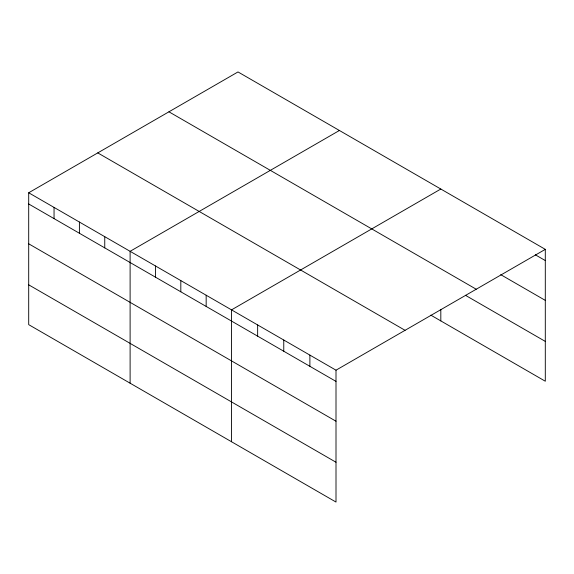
<?xml version="1.0" encoding="UTF-8"?>
<svg xmlns="http://www.w3.org/2000/svg" width="574" height="574" viewBox="0 0 574 574"><rect width="100%" height="100%" fill="white"/><g stroke="black" fill="none" stroke-linecap="round" stroke-linejoin="round"><path stroke-width="0.86" d="M28.7 192.771L336.005 370.187L336.005 502.063L28.7 324.647L28.7 192.771L237.995 71.937L545.3 249.353L545.3 381.229L430.83 315.14M339.406 130.485L130.111 251.319L130.111 383.195M440.818 189.033L231.523 309.867L231.523 441.743M336.005 370.187L545.3 249.353M535.312 254.799L545.3 260.56M500.743 274.659L545.3 300.381M168.928 111.808L476.233 289.231M465.399 295.28L545.3 341.408M97.767 152.892L405.072 330.315M28.7 203.978L336.005 381.394M28.7 243.799L336.005 421.216M28.7 284.826L336.005 462.242M440.818 309.408L440.818 320.909M309.888 355.112L309.888 366.32M283.764 340.03L283.764 351.238M257.64 324.949L257.64 336.156M206.166 295.23L206.166 306.437M180.817 280.593L180.817 291.8M155.461 265.956L155.461 277.163M104.755 236.682L104.755 247.889M79.406 222.045L79.406 233.252M54.049 207.408L54.049 218.615"/></g></svg>
